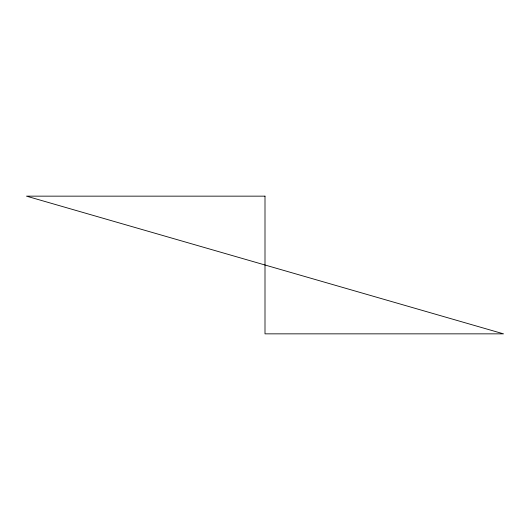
<?xml version="1.0" encoding="UTF-8"?>
<svg xmlns="http://www.w3.org/2000/svg" width="530" height="530" viewBox="0 0 530 530"><rect width="100%" height="100%" fill="white"/><g stroke="black" fill="none" stroke-linecap="round" stroke-linejoin="round"><path stroke-width="0.79" d="M265 196.153L26.5 196.153L503.5 333.847L265 333.847L265 196.153"/></g></svg>
